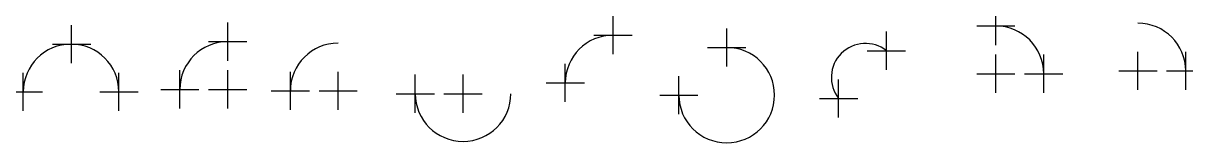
# Model space of a CAD drawing. Header units: millimetres. Extents: x 2 to 62.7, y 0.9 to 7.2.
import ezdxf

# ---------------------------------------------------------------- set-up
doc = ezdxf.new("R2010")
doc.units = ezdxf.units.MM
doc.header["$MEASUREMENT"] = 0
doc.header["$PDMODE"] = 2
doc.layers.get('0').update_dxf_attribs({"true_color": 0xc2ced6})

msp = doc.modelspace()

# ---------------------------------------------------------------- linework, layer by layer
for centre, radius, start, end in [((52.805, 4.557), 2.5, 0, 90), ((60.23, 4.703), 2.5, 0, 90), ((4.468, 3.603), 2.5, 0, 180), ((12.653, 3.736), 2.5, 90, 180), ((18.429, 3.655), 2.5, 90, 180), ((32.797, 4.074), 2.5, 90, 180), ((45.985, 4.361), 1.78, 51.80283, 218.19717), ((38.736, 3.433), 2.5, 180, 90), ((24.956, 3.507), 2.5, 180, 0)]:
    msp.add_arc(centre, radius, start, end)
for p in [(52.805, 7.057), (4.498, 6.103), (12.653, 6.236), (32.797, 6.574), (38.736, 5.933), (47.086, 5.76), (52.805, 4.557), (55.305, 4.557), (60.23, 4.703), (62.73, 4.703), (10.153, 3.736), (12.653, 3.736), (15.929, 3.655), (18.429, 3.655), (30.297, 4.074), (1.968, 3.603), (6.968, 3.603), (22.456, 3.507), (24.956, 3.507), (36.236, 3.433), (44.586, 3.26)]:
    msp.add_point(p)

doc.saveas('drawing.dxf')
